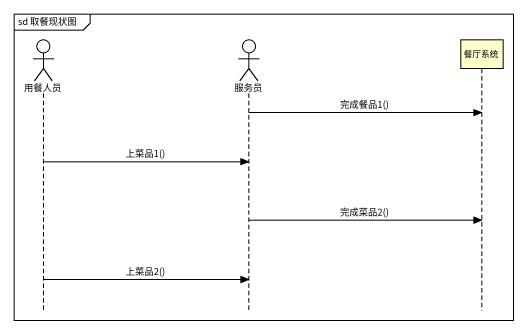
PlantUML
@startuml
mainframe sd 取餐现状图
hide footbox
actor 用餐人员
actor 服务员
participant 餐厅系统

服务员 -> 餐厅系统 : 完成餐品1()
用餐人员 -> 服务员 : 上菜品1()
服务员 -> 餐厅系统 : 完成菜品2()
用餐人员 -> 服务员 : 上菜品2()
@enduml
